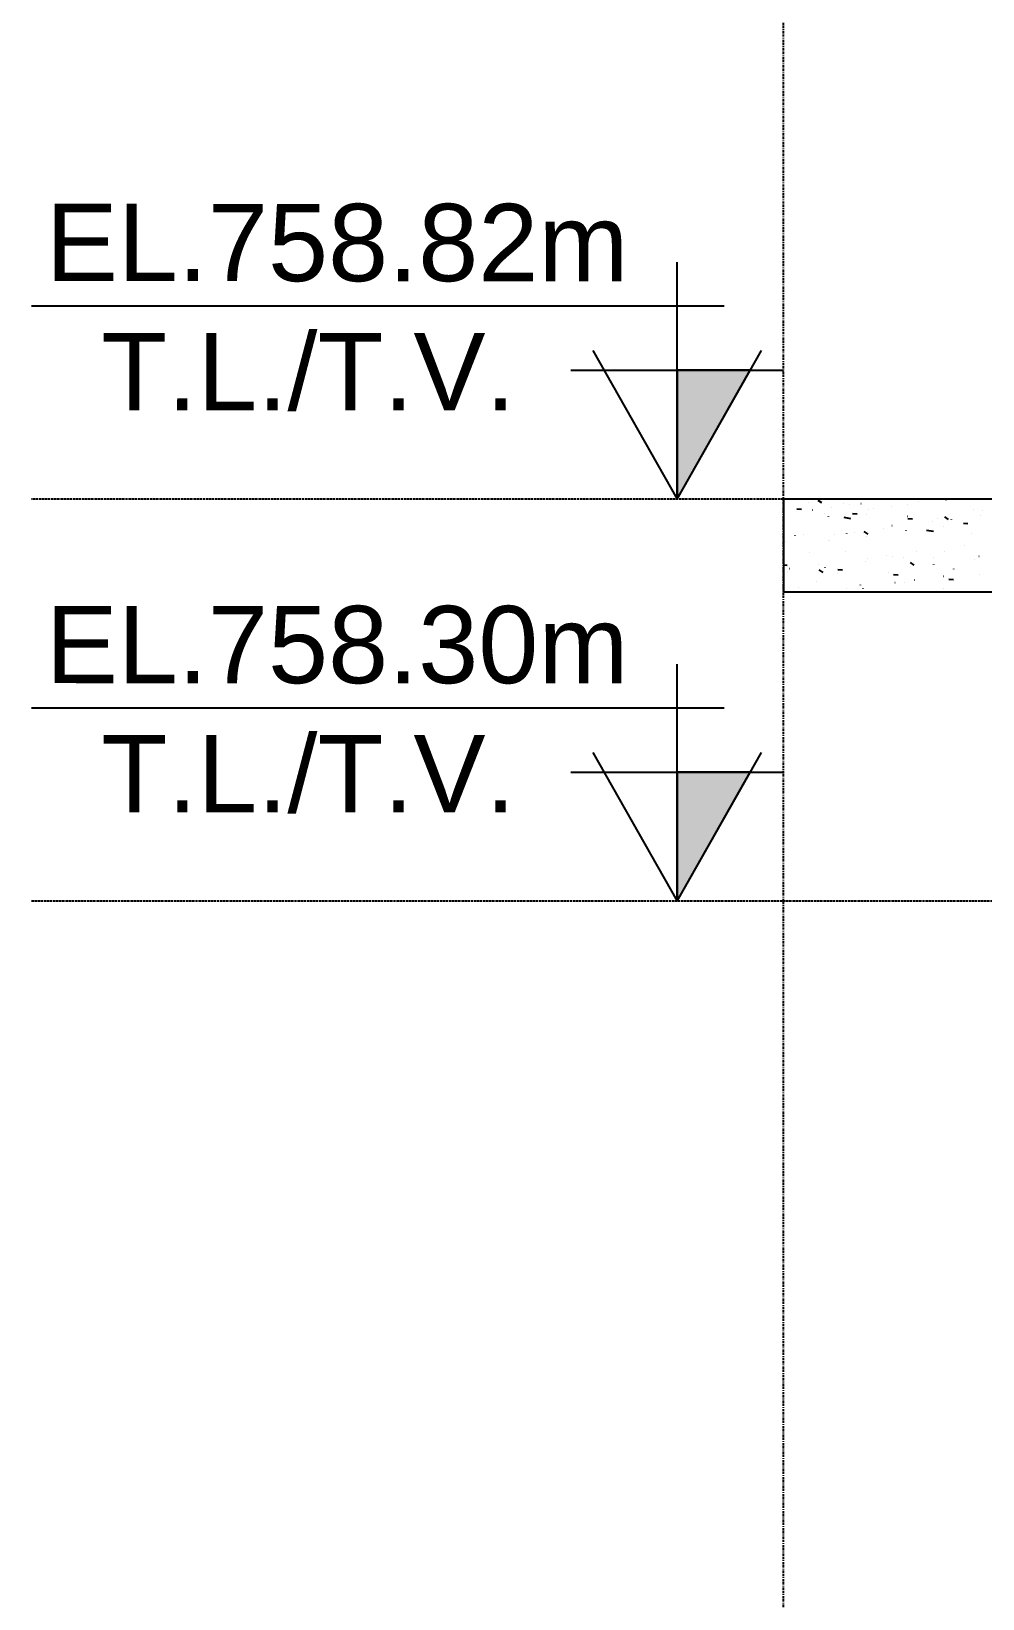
# Model space of a CAD drawing. Extents: x -1789 to 4156, y -3064 to 1391.
# Drawn here: x 528.5 to 651.5, y -2861.3 to -2658.6 of the extents above; entities that cross this region are included whole.
import ezdxf

# ---------------------------------------------------------------- set-up
doc = ezdxf.new("R2010")
doc.units = 0
doc.linetypes.add('ESTILO_TQS_0003', pattern=[0.92, 0.3, -0.15, 0.02, -0.15, 0.3])
doc.linetypes.add('ESTILO_TQS_0005', pattern=[0.4, 0.3, -0.1])
for name, color, linetype in [('1', 1, 'CONTINUOUS'), ('2', 2, 'CONTINUOUS'), ('9', 254, 'CONTINUOUS')]:
    doc.layers.add(name, color=color, linetype=linetype)
doc.styles.add('TQS_ARIAL', font='arial.ttf')

msp = doc.modelspace()

# ---------------------------------------------------------------- linework, layer by layer
at = {"layer": '1', "linetype": 'Continuous'}
for points in [[(612.00535, -2719.0568), (621.4677, -2702.3913), (612.022, -2702.39015), (612.00535, -2719.0568)], [(612.0058, -2771.05595), (621.46815, -2754.39045), (612.02245, -2754.3893), (612.0058, -2771.05595)]]:
    msp.add_lwpolyline(points, dxfattribs=at)
for points in [[(612.00535, -2719.0568), (621.4677, -2702.3913), (612.022, -2702.39015)], [(612.00535, -2719.0568), (612.022, -2702.39015), (612.00535, -2719.0568)], [(612.0058, -2771.05595), (621.46815, -2754.39045), (612.02245, -2754.3893)], [(612.0058, -2771.05595), (612.02245, -2754.3893), (612.0058, -2771.05595)]]:
    msp.add_solid(points, dxfattribs=at)
at = {"layer": '2', "linetype": 'Continuous'}
for p, q in [((612.00535, -2719.0568), (612.00905, -2688.39805)), ((528.51795, -2694.0466), (618.08615, -2694.0575)), ((601.10085, -2699.8405), (612.00535, -2719.0568)), ((612.00535, -2719.0568), (622.9145, -2699.84315)), ((598.275, -2702.38845), (625.76895, -2702.3918)), ((612.0058, -2771.05595), (612.00955, -2740.3972)), ((528.5184, -2746.04575), (618.08665, -2746.0567)), ((601.10135, -2751.83965), (612.0058, -2771.05595)), ((612.0058, -2771.05595), (622.91495, -2751.8423)), ((598.2755, -2754.3876), (625.76945, -2754.39095))]:
    msp.add_line(p, q, dxfattribs=at)
at = {"layer": '2', "linetype": 'ESTILO_TQS_0005'}
for p, q in [((625.76945, -2719.0568), (528.5184, -2719.0568)), ((697.6215, -2771.0568), (528.5184, -2771.0568))]:
    msp.add_line(p, q, dxfattribs=at)
at = {"layer": '2', "linetype": 'ESTILO_TQS_0003'}
msp.add_lwpolyline([(625.76945, -2307.0568), (1710.5603, -2307.0568), (1710.5603, -2929.44445), (625.76945, -2929.44445), (625.76945, -2307.0568)], dxfattribs=at)
at = {"layer": '9', "linetype": 'Continuous'}
for p, q in [((628.1027, -2720.39065), (627.505, -2720.33835)), ((629.00095, -2719.5271), (628.9925, -2719.52175)), ((629.49405, -2720.44695), (629.504, -2720.44565)), ((630.7417, -2719.55755), (630.24425, -2719.22205)), ((631.99745, -2720.1174), (632.0074, -2720.1161)), ((633.4963, -2719.6672), (633.50425, -2719.6611)), ((634.3392, -2719.75265), (634.33075, -2719.7473)), ((635.7848, -2719.61875), (635.7947, -2719.61745)), ((636.7433, -2720.41135), (636.7512, -2720.40525)), ((637.40685, -2720.33365), (637.3995, -2720.3269)), ((639.6774, -2719.9782), (639.66895, -2719.97285)), ((641.7396, -2719.81315), (641.74755, -2719.8071)), ((643.2387, -2719.3326), (643.23135, -2719.32585)), ((646.7907, -2719.173), (646.7986, -2719.1669)), ((650.35385, -2720.4293), (650.3454, -2720.4239)), ((625.76945, -2720.9373), (625.76945, -2720.9373)), ((625.76945, -2720.9373), (625.76945, -2720.9373)), ((625.76945, -2722.3606), (625.76945, -2722.3606)), ((631.10945, -2720.87035), (631.101, -2720.865)), ((631.575, -2721.3347), (631.5676, -2721.32795)), ((634.48945, -2721.5912), (633.60005, -2721.4533)), ((635.2753, -2721.01815), (634.6776, -2720.9659)), ((636.44765, -2721.0959), (636.43925, -2721.09055)), ((641.7859, -2721.32145), (641.77745, -2721.3161)), ((642.4479, -2721.6457), (641.8502, -2721.5934)), ((644.9989, -2722.0035), (645.0088, -2722.0022)), ((645.63485, -2721.52825), (645.6275, -2721.5215)), ((647.11215, -2721.7069), (646.6147, -2721.37135)), ((647.5023, -2721.6739), (647.5122, -2721.6726)), ((649.6205, -2722.2732), (649.0228, -2722.2209)), ((651.2896, -2721.1753), (651.2995, -2721.174)), ((651.46675, -2720.5272), (651.45935, -2720.52045)), ((626.07715, -2724.4946), (626.08705, -2724.4933)), ((627.28375, -2723.74745), (627.27635, -2723.7407)), ((628.32365, -2723.63635), (628.3316, -2723.63025)), ((631.5706, -2724.38045), (631.57855, -2724.3744)), ((631.7151, -2724.43145), (631.70665, -2724.4261)), ((632.39265, -2723.66315), (632.4026, -2723.66185)), ((633.97115, -2723.53035), (633.96375, -2723.5236)), ((634.89605, -2723.33355), (634.906, -2723.33225)), ((636.71075, -2723.58375), (636.2133, -2723.2482)), ((636.48365, -2723.8462), (636.4916, -2723.8401)), ((638.6834, -2722.83495), (638.6933, -2722.83365)), ((639.803, -2722.5293), (639.79565, -2722.52255)), ((641.618, -2723.1421), (641.62595, -2723.136)), ((645.16185, -2723.2464), (644.2725, -2723.10845)), ((646.48425, -2722.64375), (646.49215, -2722.63765)), ((650.1269, -2723.46), (650.1185, -2723.45465)), ((625.76945, -2724.5351), (625.76945, -2724.5351)), ((625.76945, -2725.59625), (625.76945, -2725.59625)), ((625.76945, -2725.59625), (625.76945, -2725.59625)), ((625.76945, -2725.59625), (625.76945, -2725.59625)), ((629.1621, -2725.9803), (629.15365, -2725.97495)), ((633.8236, -2725.7747), (633.81515, -2725.76935)), ((639.1212, -2726.3751), (639.1311, -2726.3738)), ((639.83855, -2726.4314), (639.8301, -2726.42605)), ((642.90855, -2725.87645), (642.91845, -2725.87515)), ((646.5475, -2725.83085), (646.5554, -2725.82475)), ((649.22405, -2725.045), (649.23395, -2725.0437)), ((651.05385, -2726.49385), (651.0465, -2726.4871)), ((626.23085, -2727.6274), (625.76945, -2727.58705)), ((625.76945, -2728.1329), (625.76945, -2728.1329)), ((625.76945, -2728.1329), (625.76945, -2728.1329)), ((625.76945, -2728.1329), (625.76945, -2728.1329)), ((626.31465, -2728.4135), (626.3226, -2728.40745)), ((626.515, -2728.0347), (626.5249, -2728.0334)), ((630.3023, -2727.5361), (630.3122, -2727.5348)), ((630.89875, -2728.55615), (630.40135, -2728.22065)), ((631.1682, -2727.9249), (631.1761, -2727.9188)), ((633.40345, -2728.25495), (632.80575, -2728.20265)), ((636.36205, -2727.17515), (636.37, -2727.16905)), ((636.6178, -2726.70465), (636.6277, -2726.70335)), ((639.39015, -2728.49595), (639.38275, -2728.4892)), ((641.31155, -2726.6129), (641.3195, -2726.6068)), ((642.6798, -2727.6099), (642.1824, -2727.2744)), ((645.17675, -2726.65695), (645.16835, -2726.6516)), ((645.222, -2727.4949), (645.2146, -2727.48815)), ((647.8055, -2728.10115), (647.81345, -2728.09505)), ((650.515, -2726.8825), (650.50655, -2726.87715)), ((625.76945, -2728.8319), (625.76945, -2728.8319)), ((625.76945, -2728.8319), (625.76945, -2728.8319)), ((627.7264, -2730.49805), (627.71905, -2730.4913)), ((630.05755, -2729.72605), (630.0491, -2729.72065)), ((632.70275, -2728.71305), (632.69535, -2728.7063)), ((635.74055, -2730.17125), (635.7321, -2730.16585)), ((640.57605, -2728.88245), (639.97835, -2728.83015)), ((640.1797, -2729.8335), (640.1896, -2729.8322)), ((641.3748, -2729.8), (641.38275, -2729.7939)), ((642.6831, -2729.50395), (642.693, -2729.50265)), ((646.4704, -2729.0053), (646.4803, -2729.004)), ((647.74865, -2729.51), (647.15095, -2729.4577)), ((651.0525, -2728.8453), (651.06045, -2728.8392)), ((627.08665, -2731.0568), (627.08665, -2731.0568)), ((627.1622, -2731.0568), (627.1622, -2731.0568)), ((628.33615, -2731.0568), (628.33615, -2731.0568)), ((628.33615, -2731.0568), (628.33615, -2731.0568)), ((630.888, -2731.0568), (630.888, -2731.0568)), ((631.3034, -2731.0568), (631.3034, -2731.0568)), ((631.3034, -2731.0568), (631.3034, -2731.0568)), ((632.1464, -2731.0568), (632.1464, -2731.0568)), ((632.1464, -2731.0568), (632.1464, -2731.0568)), ((633.8642, -2730.66495), (633.8741, -2730.66365)), ((634.60605, -2731.0568), (634.60605, -2731.0568)), ((635.2605, -2731.0568), (635.2605, -2731.0568)), ((635.2605, -2731.0568), (635.2605, -2731.0568)), ((635.52015, -2731.0568), (635.52015, -2731.0568)), ((635.52015, -2731.0568), (635.52015, -2731.0568)), ((636.0556, -2730.64595), (636.06355, -2730.63985)), ((637.13055, -2731.0568), (637.13055, -2731.0568)), ((639.7369, -2731.0568), (639.7369, -2731.0568)), ((639.7369, -2731.0568), (639.7369, -2731.0568)), ((639.7369, -2731.0568), (639.7369, -2731.0568)), ((642.11475, -2731.0568), (642.11475, -2731.0568)), ((642.11475, -2731.0568), (642.11475, -2731.0568)), ((642.11475, -2731.0568), (642.11475, -2731.0568)), ((642.1848, -2731.0568), (642.1848, -2731.0568)), ((642.1848, -2731.0568), (642.1848, -2731.0568)), ((643.95365, -2731.0568), (643.95365, -2731.0568)), ((643.95365, -2731.0568), (643.95365, -2731.0568)), ((643.95365, -2731.0568), (643.95365, -2731.0568)), ((646.417, -2730.62235), (646.40855, -2730.61695)), ((647.09895, -2731.0568), (647.09895, -2731.0568)), ((647.79, -2731.0568), (647.79, -2731.0568)), ((648.17045, -2731.0568), (648.17045, -2731.0568)), ((648.17045, -2731.0568), (648.17045, -2731.0568)), ((648.17045, -2731.0568), (648.17045, -2731.0568)), ((649.0411, -2730.99445), (649.0337, -2730.9877)), ((649.1091, -2731.0568), (649.1091, -2731.0568))]:
    msp.add_line(p, q, dxfattribs=at)
msp.add_lwpolyline([(625.76945, -2731.0568), (876.6215, -2731.0568), (876.6215, -2719.0568), (625.76945, -2719.0568), (625.76945, -2731.0568)], dxfattribs=at)

# ---------------------------------------------------------------- texts
at = {"layer": '2', "linetype": 'Continuous', "style": 'TQS_ARIAL'}
for s, p in [('EL.758.82m', (530.383, -2690.86375)), ('T.L./T.V.', (537.5631, -2707.57675)), ('EL.758.30m', (530.3835, -2742.8629)), ('T.L./T.V.', (537.56355, -2759.5759))]:
    msp.add_text(s, height=10, rotation=359.993, dxfattribs=at).set_placement(p)

doc.saveas('drawing.dxf')
